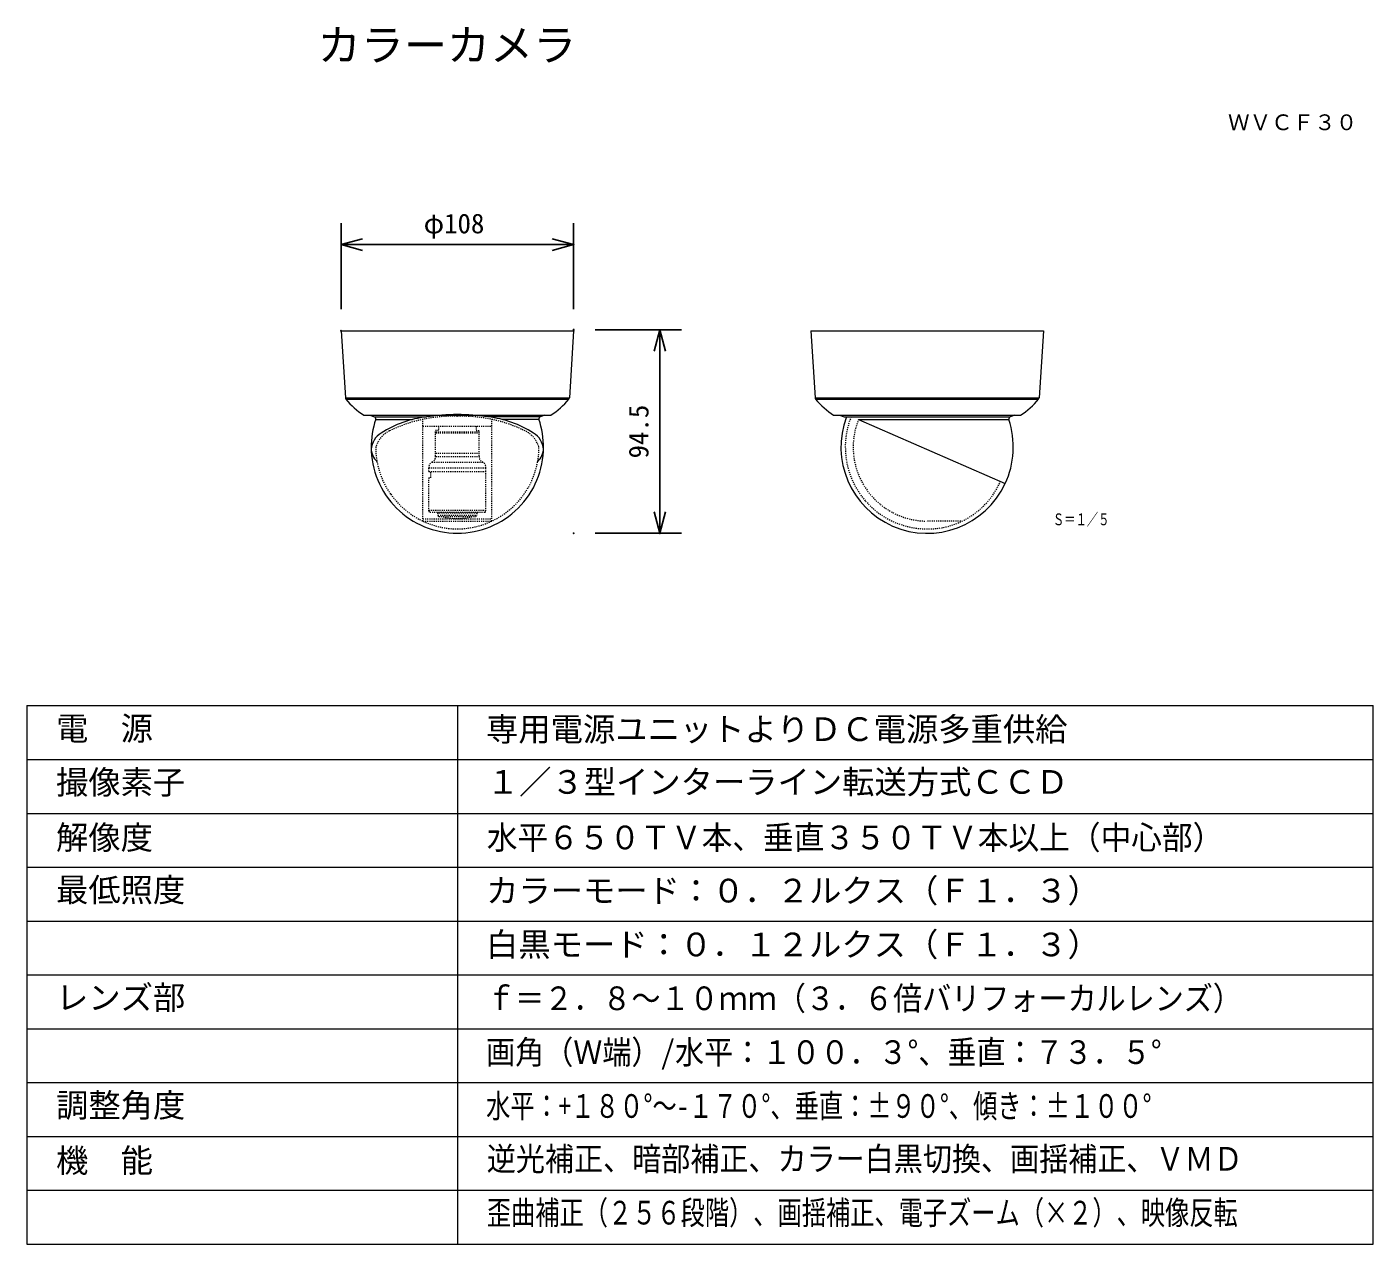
# Model space of a CAD drawing. Units: millimetres, scale not verified. Extents: x -63 to 62, y -56 to 57.
import ezdxf
from ezdxf.enums import TextEntityAlignment as Align

# ---------------------------------------------------------------- set-up
doc = ezdxf.new("R2010")
doc.units = ezdxf.units.MM
doc.header["$LTSCALE"] = 0.125
doc.header["$PDMODE"] = 32
doc.header["$PDSIZE"] = 0.0625
doc.linetypes.add('USER2', pattern=[1.4, 0.7, -0.7])
for name, color, linetype in [('0-0_0', 7, 'Continuous'), ('0-1_DEFPOINTS', 7, 'Continuous'), ('0-5_SUNPO', 7, 'Continuous'), ('0-6_TOUROKU', 7, 'Continuous')]:
    doc.layers.add(name, color=color, linetype=linetype)
doc.layers.add('0-2_WAKU', color=1, linetype='Continuous', lineweight=18)
doc.layers.add('0-3_MOJI1', color=1, linetype='USER2', lineweight=18)
doc.styles.add('ＭＳ ゴシック', font='')
doc.styles.get('ＭＳ ゴシック').set_extended_font_data('MS Gothic')

# ---------------------------------------------------------------- blocks, each defined once
blk = doc.blocks.new('_OPEN30')
at = {"layer": '0-0_0'}
blk.add_line((0, 0), (-1, 0), dxfattribs=at)
blk.add_lwpolyline([(-1, 0.26795), (0, 0), (-1, -0.26795)], dxfattribs=at)
blk = doc.blocks.new('D4')
at = {"layer": '0-1_DEFPOINTS'}
for p in [(-10.5598, 21.0746), (-10.5598, 2.1751), (-2.5598, 2.1751)]:
    blk.add_point(p, dxfattribs=at)
at = {"layer": '0-5_SUNPO'}
for p, q in [((-8.5598, 21.0746), (-0.5598, 21.0746)), ((-2.5598, 19.0746), (-2.5598, 4.1751)), ((-8.5598, 2.1751), (-0.5598, 2.1751))]:
    blk.add_line(p, q, dxfattribs=at)
at = {"layer": '0-5_SUNPO', "xscale": 2, "yscale": 2}
for p, rotation in [((-2.5598, 21.0746), 90), ((-2.5598, 2.1751), 270)]:
    blk.add_blockref('_OPEN30', p, dxfattribs=dict(at, rotation=rotation))
at = {"layer": '0-5_SUNPO', "style": 'ＭＳ ゴシック'}
blk.add_text('94.5', height=1.833, rotation=90, dxfattribs=at).set_placement((-3.0598, 9.1248), align=Align.BOTTOM_LEFT)
blk = doc.blocks.new('D3')
at = {"layer": '0-1_DEFPOINTS'}
for p in [(-10.5598, 28.9745), (-32.1601, 20.9745), (-10.5598, 20.9745)]:
    blk.add_point(p, dxfattribs=at)
at = {"layer": '0-5_SUNPO'}
for p, q in [((-32.1601, 22.9745), (-32.1601, 30.9745)), ((-10.5598, 22.9745), (-10.5598, 30.9745)), ((-30.1601, 28.9745), (-12.5598, 28.9745))]:
    blk.add_line(p, q, dxfattribs=at)
at = {"layer": '0-5_SUNPO', "xscale": 2, "yscale": 2, "rotation": 180}
blk.add_blockref('_OPEN30', (-32.1601, 28.9745), dxfattribs=at)
at = {"layer": '0-5_SUNPO', "xscale": 2, "yscale": 2}
blk.add_blockref('_OPEN30', (-10.5598, 28.9745), dxfattribs=at)
at = {"layer": '0-5_SUNPO', "style": 'ＭＳ ゴシック'}
blk.add_text('φ108', height=1.833, dxfattribs=at).set_placement((-24.485, 29.4745), align=Align.BOTTOM_LEFT)

msp = doc.modelspace()

# ---------------------------------------------------------------- linework, layer by layer
at = {"layer": '0-2_WAKU', "color": 4}
for p, q in [((-62.5275, -6.3811), (62.4725, -6.3811)), ((-62.5275, -6.3811), (-62.5275, -56.3811)), ((-22.5275, -56.3811), (-22.5275, -6.3811)), ((62.4725, -56.3811), (62.4725, -6.3811)), ((-62.5275, -56.3811), (62.4725, -56.3811))]:
    msp.add_line(p, q, dxfattribs=at)
at = {"layer": '0-2_WAKU'}
for p, q in [((-62.5275, -11.3811), (62.4725, -11.3811)), ((-62.5275, -16.3811), (62.4725, -16.3811)), ((-62.5275, -21.3811), (62.4725, -21.3811)), ((-62.5275, -26.3811), (62.4725, -26.3811)), ((-62.5275, -31.3811), (62.4725, -31.3811)), ((-62.5275, -31.3811), (62.4725, -31.3811)), ((-62.5275, -36.3811), (62.4725, -36.3811)), ((-62.5275, -41.3811), (62.4725, -41.3811)), ((-62.5275, -46.3811), (62.4725, -46.3811)), ((-62.5275, -51.3811), (62.4725, -51.3811))]:
    msp.add_line(p, q, dxfattribs=at)
at = {"layer": '0-3_MOJI1', "color": 7, "linetype": 'Continuous'}
for p, q in [((-33.3603, 28.4272), (-11.76, 28.4272)), ((-33.3603, 28.4272), (-32.9596, 22.1931)), ((-11.7592, 28.4272), (-12.1599, 22.1931)), ((10.2637, 28.4272), (10.6644, 22.1931)), ((10.2637, 28.4272), (31.864, 28.4272)), ((31.8648, 28.4272), (31.4641, 22.1931)), ((-31.2402, 20.5871), (-13.8799, 20.5871)), ((-30.6932, 20.5871), (-30.2639, 20.4312)), ((12.3838, 20.5871), (29.7441, 20.5871)), ((29.1966, 20.5871), (28.7673, 20.4312))]:
    msp.add_line(p, q, dxfattribs=at)
at = {"layer": '0-3_MOJI1', "linetype": 'Continuous'}
for p, q in [((-32.9587, 22.1931), (-12.161, 22.1931)), ((-32.9121, 22.0766), (-12.2073, 22.0766)), ((10.6653, 22.1931), (31.463, 22.1931)), ((10.7119, 22.0766), (31.4167, 22.0766)), ((-30.2639, 20.4312), (-25.434, 20.4312)), ((-30.1419, 20.1794), (-26.718, 20.1794)), ((-14.8567, 20.4312), (-19.6866, 20.4312)), ((-14.9787, 20.1794), (-18.4026, 20.1794)), ((-14.4274, 20.5871), (-14.8567, 20.4312)), ((12.9308, 20.5871), (13.3625, 20.4303)), ((13.3625, 20.4303), (28.767, 20.4303)), ((14.6899, 20.1931), (28.3125, 14.2418)), ((14.7233, 20.1785), (28.6463, 20.1785))]:
    msp.add_line(p, q, dxfattribs=at)
at = {"layer": '0-3_MOJI1'}
for p, q in [((-25.7598, 10.756), (-25.7598, 20.1158)), ((-25.7598, 19.5578), (-19.3596, 19.5578)), ((-24.5787, 16.7649), (-24.5787, 19.1745)), ((-24.5787, 19.0527), (-20.5419, 19.0527)), ((-24.5787, 18.9612), (-20.5419, 18.9612)), ((-20.8169, 19.5578), (-20.8169, 19.1745)), ((-20.8169, 19.1745), (-20.5419, 19.1745)), ((-20.5419, 16.7649), (-20.5419, 19.1745)), ((-24.5787, 17.0549), (-20.5419, 17.0549)), ((-24.5787, 16.7649), (-20.5419, 16.7649)), ((-25.2113, 15.3681), (-25.2113, 15.7315)), ((-25.2113, 15.697), (-19.9093, 15.697)), ((-25.2113, 15.3681), (-19.9093, 15.3681)), ((-24.9039, 16.2275), (-20.2167, 16.2275)), ((-19.9102, 11.698), (-19.9102, 15.3681)), ((-19.9093, 15.3681), (-19.9093, 15.7315)), ((-25.2104, 11.698), (-25.2104, 14.7883)), ((-25.2104, 11.7583), (-19.9102, 11.7583)), ((-25.1104, 11.598), (-20.0102, 11.598)), ((-24.4399, 11.5385), (-24.4399, 11.598)), ((-24.2698, 11.1962), (-24.3535, 11.2799)), ((-20.8508, 11.1962), (-20.7671, 11.2799)), ((-20.7506, 11.5385), (-20.7506, 11.2964)), ((-25.7598, 10.9548), (-19.3596, 10.9548)), ((-24.2698, 11.1962), (-20.8503, 11.1962)), ((24.187, 10.7556), (20.9887, 10.7556))]:
    msp.add_line(p, q, dxfattribs=at)
for points in [[(-25.7598, 10.756), (-19.3596, 10.756), (-19.3596, 20.2039)], [(-24.3038, 19.5578), (-24.3038, 19.1745), (-24.5787, 19.1745)], [(-25.2104, 14.7883), (-25.0069, 14.7883), (-25.0069, 15.3681)], [(-24.4399, 11.5385), (-20.6387, 11.5385), (-20.6387, 11.598)], [(-24.37, 11.5385), (-24.37, 11.2964), (-20.8263, 11.2964)]]:
    msp.add_lwpolyline(points, dxfattribs=at)
at = {"layer": '0-3_MOJI1', "color": 7, "linetype": 'Continuous'}
for centre, radius, start, end in [((-32.7611, 22.2045), 0.198, 183.30566, 220.27208), ((-26.7769, 27.2802), 8.0448, 220.30332, 236.30305), ((-18.3426, 27.2802), 8.0448, 303.69695, 319.69668), ((-12.3584, 22.2045), 0.198, 319.72792, 356.69434), ((10.8629, 22.2045), 0.198, 183.30566, 220.27208), ((16.8471, 27.2802), 8.0448, 220.30332, 236.30305), ((25.2814, 27.2802), 8.0448, 303.69695, 319.69668), ((31.2655, 22.2045), 0.198, 319.72792, 356.69434), ((-22.6652, 17.6743), 7.8894, 161.24456, 180.95753), ((-30.3317, 20.2431), 0.2, 359.94323, 70.18162), ((-30.2335, 20.2391), 0.1018, 343.99177, 2.15334), ((-22.4554, 17.6743), 7.8894, 359.04247, 18.75544), ((21.0635, 17.6263), 7.9996, 159.48078, 246.4017), ((21.0647, 17.627), 7.9994, 334.96411, 18.60018), ((28.7368, 20.2391), 0.1018, 177.84666, 196.00823), ((28.8351, 20.2431), 0.2, 109.81838, 180.05677), ((-22.5606, 17.6269), 7.9992, 179.99755, 270.00245), ((-22.56, 17.6269), 7.9992, 269.99755, 0.00245), ((21.063, 17.6287), 8.0017, 246.4119, 334.95843)]:
    msp.add_arc(centre, radius, start, end, dxfattribs=at)
at = {"layer": '0-3_MOJI1', "linetype": 'Continuous'}
for centre, radius, start, end in [((-24.2829, 10.5479), 9.9502, 96.64322, 122.5442), ((-22.5852, 1.6188), 19.0269, 89.92496, 98.61099), ((-22.5354, 1.6188), 19.0269, 81.38901, 90.07504), ((-20.8377, 10.5479), 9.9502, 57.4558, 83.35678), ((-14.8872, 20.2391), 0.1018, 177.84666, 196.00823), ((-14.7889, 20.2431), 0.2, 109.81838, 180.05677), ((-28.6036, 17.2706), 1.9589, 121.79117, 175.76685), ((-16.517, 17.2706), 1.9589, 4.23315, 58.20883), ((-28.8676, 17.5288), 1.6918, 180.35819, 226.99418), ((-16.253, 17.5288), 1.6918, 313.00582, 359.64181)]:
    msp.add_arc(centre, radius, start, end, dxfattribs=at)
at = {"layer": '0-3_MOJI1'}
for centre, radius, start, end in [((-23.0098, 7.2648), 13.2283, 88.05252, 116.27092), ((-22.1108, 7.2648), 13.2283, 63.72908, 91.94748), ((21.0601, 17.6264), 7.5967, 158.33942, 221.22855), ((21.0632, 17.6262), 6.8708, 158.06222, 230.81177), ((-27.8163, 16.961), 2.4064, 115.83517, 162.91825), ((-17.3044, 16.961), 2.4064, 17.08175, 64.16483), ((-24.9271, 17.3352), 5.2001, 176.31209, 191.5759), ((-20.1935, 17.3352), 5.2001, 348.4241, 3.68791), ((-22.5421, 17.6356), 7.5991, 190.18619, 215.25982), ((-25.1908, 16.7682), 0.6121, 297.11151, 359.69485), ((-19.9298, 16.7682), 0.6121, 180.30515, 242.88849), ((-22.5785, 17.6356), 7.5991, 324.74018, 349.81381), ((-24.6803, 15.7482), 0.5335, 111.33444, 185.50003), ((-20.4403, 15.7482), 0.5335, 354.49997, 68.66556), ((21.1243, 17.3918), 7.3677, 267.4209, 336.08945), ((-22.5056, 17.6847), 7.6573, 215.4026, 269.5909), ((-22.615, 17.6847), 7.6573, 270.4091, 324.5974), ((21.0633, 17.6249), 7.5981, 221.20418, 267.95926), ((-25.1104, 11.698), 0.1, 180, 270), ((-20.0102, 11.698), 0.1, 270, 0), ((21.065, 17.6306), 6.8754, 230.82332, 269.36413), ((-22.5757, 16.5541), 5.5618, 254.4396, 285.5604)]:
    msp.add_arc(centre, radius, start, end, dxfattribs=at)

# ---------------------------------------------------------------- block references
at = {"layer": '0-5_SUNPO'}
for name in ['D3', 'D4']:
    msp.add_blockref(name, (-1.2002, 7.4527), dxfattribs=at)

# ---------------------------------------------------------------- texts
at = {"layer": '0-3_MOJI1', "color": 7, "style": 'ＭＳ ゴシック'}
for s, height, p in [('カラーカメラ', 2.933, (-35.5275, 52.6189)), ('電\u3000源', 2.199, (-59.822, -10.256)), ('専用電源ユニットよりＤＣ電源多重供給  ', 2.199, (-19.8914, -10.3248)), ('撮像素子', 2.199, (-59.822, -15.2525)), ('１／３型インターライン転送方式ＣＣＤ', 2.199, (-19.822, -15.2252)), ('解像度', 2.199, (-59.822, -20.3811)), ('最低照度', 2.199, (-59.822, -25.2491)), ('カラーモード：０．２ルクス（Ｆ１．３）', 2.199, (-19.8914, -25.3179)), ('白黒モード：０．１２ルクス（Ｆ１．３）', 2.199, (-19.8914, -30.3179)), ('レンズ部', 2.199, (-59.822, -35.2491)), ('調整角度', 2.199, (-59.822, -45.2491)), ('機\u3000能', 2.199, (-59.822, -50.3811))]:
    msp.add_text(s, height=height, dxfattribs=at).set_placement(p, align=Align.BOTTOM_LEFT)
for s, width, p in [('水平６５０ＴＶ本、垂直３５０ＴＶ本以上（中心部）', 0.95, (-19.822, -20.3811)), ('ｆ＝２．８～１０ｍｍ（３．６倍バリフォーカルレンズ）', 0.9, (-19.8914, -35.3179)), ('画角（Ｗ端）/水平：１００．３°、垂直：７３．５°', 0.9, (-19.8914, -40.3179)), ('水平：+１８０°～-１７０°、垂直：±９０°、傾き：±１００°', 0.75, (-19.8914, -45.3179)), ('逆光補正、暗部補正、カラー白黒切換、画揺補正、ＶＭＤ', 0.9, (-19.822, -50.2252)), ('歪曲補正（２５６段階）、画揺補正、電子ズーム（×２）、映像反転', 0.75, (-19.822, -55.2252))]:
    msp.add_text(s, height=2.199, dxfattribs=dict(at, width=width)).set_placement(p, align=Align.BOTTOM_LEFT)
at = {"layer": '0-6_TOUROKU', "style": 'ＭＳ ゴシック'}
msp.add_text('ＷＶＣＦ３０', height=1.466, dxfattribs=at).set_placement((49.0057, 46.6189), align=Align.BOTTOM_LEFT)
at = {"layer": '0-6_TOUROKU', "style": 'ＭＳ ゴシック', "width": 0.7}
msp.add_text('Ｓ＝１／５', height=1.1, dxfattribs=at).set_placement((32.7425, 10.0393), align=Align.BOTTOM_LEFT)

doc.saveas('drawing.dxf')
